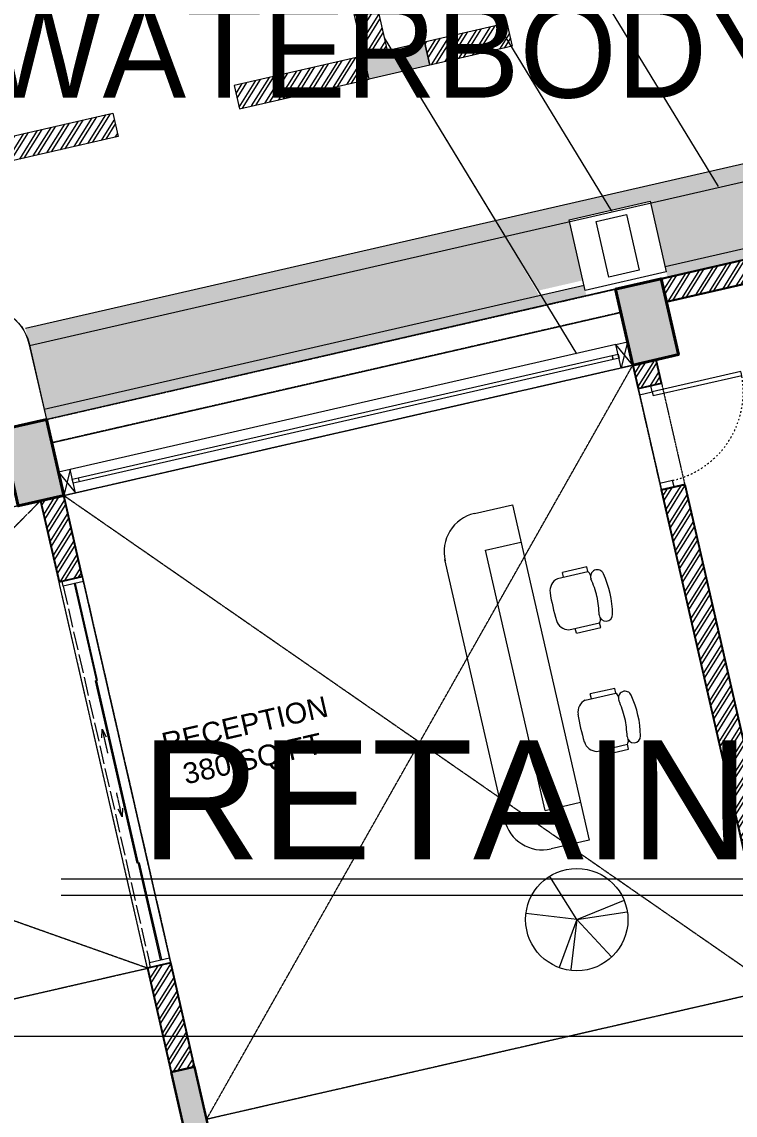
# Model space of a CAD drawing. Header units: millimetres. Extents: x 1667 to 847943, y 724 to 1832625.
# Drawn here: x 610938 to 617804, y 714568 to 725090 of the extents above; entities that cross this region are included whole.
import ezdxf
from ezdxf import colors
from ezdxf.entities.mleader import LeaderData, LeaderLine
from ezdxf.math import Vec2, Vec3

# ---------------------------------------------------------------- set-up
doc = ezdxf.new("R2010")
doc.units = ezdxf.units.MM
for name, pattern in [('2026-02-28_GF-SF BWP SET_MAIN BLOCK_SASANGIR RESORT$0$DASHED', [0.75, 0.5, -0.25]), ('ACAD_ISO02W100', [15, 12, -3]), ('ACAD_ISO03W100', [30, 12, -18]), ('CENTER', [2, 1.25, -0.25, 0.25, -0.25])]:
    doc.linetypes.add(name, pattern=pattern)
doc.layers.get('Defpoints').update_dxf_attribs({"color": 140})
for name, color, linetype, lineweight in [('.', 1, 'Continuous', 0), ('2026-02-28_GF-SF BWP SET_MAIN BLOCK_SASANGIR RESORT$0$BRICK WALL_MOFA', 20, 'Continuous', 25), ('2026-02-28_GF-SF BWP SET_MAIN BLOCK_SASANGIR RESORT$0$CONCRETE_MOFA', 230, 'Continuous', 30), ('2026-02-28_GF-SF BWP SET_MAIN BLOCK_SASANGIR RESORT$0$DOOR DIM', 243, '2026-02-28_GF-SF BWP SET_MAIN BLOCK_SASANGIR RESORT$0$DASHED', 9), ('2026-02-28_GF-SF BWP SET_MAIN BLOCK_SASANGIR RESORT$0$ELEV_15_MOFA', 31, 'Continuous', 0), ('2026-02-28_GF-SF BWP SET_MAIN BLOCK_SASANGIR RESORT$0$HATCH LIGHT_MOFA', 253, 'Continuous', 0), ('2026-02-28_GF-SF BWP SET_MAIN BLOCK_SASANGIR RESORT$0$HATCH SOLID_MOFA', 252, 'Continuous', 0), ('2026-02-28_GF-SF BWP SET_MAIN BLOCK_SASANGIR RESORT$0$HATCH_LIGHT_MOFA', 251, 'Continuous', 5), ('BRICK WALL_MOFA', 22, 'Continuous', 20), ('CONCRETE_MOFA', 230, 'Continuous', 40), ('DIMENSION_MOFA', 66, 'CENTER', 15), ('DOOR FRAME_MOFA', 42, 'Continuous', 5), ('DOOR SWING_MOFA', 49, 'ACAD_ISO03W100', 5), ('DOOR_MOFA', 7, 'Continuous', 5), ('ELEV_09_MOFA', 37, 'Continuous', 9), ('ELEV_15_MOFA', 31, 'Continuous', 13), ('ELEV_GRADE 2_MOFA', 37, 'Continuous', 9), ('FURNITURE_MOFA', 46, 'Continuous', 5), ('HATCH', 8, 'Continuous', 0), ('HATCH SOLID_MOFA', 251, 'Continuous', 5), ('OVERHEAD LINES_MOFA', 252, 'ACAD_ISO02W100', 5), ('TEXT_MOFA', 6, 'Continuous', 18), ('WINDOW FRAME_MOFA', 19, 'Continuous', 5)]:
    doc.layers.add(name, color=color, linetype=linetype, lineweight=lineweight)
for name, color, linetype, lineweight, true_color in [('2025_12_29_GF-SF BWP SET_MAIN BLOCK_SASANGIR RESORT$0$DECK_MOFA', 7, 'Continuous', 5, 0x5a5148), ('2026-02-28_GF-SF BWP SET_MAIN BLOCK_SASANGIR RESORT$0$2025_12_29_GF-SF BWP SET_MAIN BLOCK_SASANGIR RESORT$0$DECK_MOFA', 7, 'Continuous', 5, 0x5a5148), ('HATCH_LIGHT_MOFA', 7, 'Continuous', 5, 0x5b5b5b), ('TREE 2_MOFA', 7, 'Continuous', 9, 0x66cc00)]:
    doc.layers.add(name, color=color, linetype=linetype, lineweight=lineweight, true_color=true_color)
doc.layers.add('L- text', color=7, linetype='Continuous')
doc.styles.add('1-100', font='arial.ttf', dxfattribs={"height": 120})
doc.styles.add('Annotative', font='arial.ttf')
doc.styles.add('arial', font='arial.ttf')
doc.styles.get("Standard").update_dxf_attribs({"font": 'arial.ttf'})
pattern_1 = [(45, (141873.276, -3193.148), (-22.45064, 22.45064), []), (135, (141873.276, -3193.148), (-22.45064, -22.45064), [])]
pattern_2 = [(45, (141873.28, -3193.15), (-67.35192, 67.35192), []), (45, (141918.18, -3193.15), (-67.35192, 67.35192), [])]

# ---------------------------------------------------------------- blocks, each defined once
blk = doc.blocks.new('302-flat-1')
at = {"layer": 'FURNITURE_MOFA'}
for p, q in [((103, 253), (405, 253)), ((405, 300), (164, 300)), ((405, 253), (405, 300)), ((101, -252), (405, -252)), ((164, -300), (405, -300)), ((405, -300), (405, -252))]:
    blk.add_line(p, q, dxfattribs=at)
at = {"layer": 'FURNITURE_MOFA', "linetype": 'Continuous'}
for p, q in [((164, 253), (164, 300)), ((164, -300), (164, -252))]:
    blk.add_line(p, q, dxfattribs=at)
for centre, radius, start, end in [((133, 128), 128, 103.2566, 175.9234), ((482, 189), 64.1, 9.8988, 189.7522), ((1930, 0), 1930, 175.9234, 184.0766), ((-620, -21), 1057, 1.1567, 10.8714), ((-403, 0), 969, 348.0899, 11.9101), ((-620, 21), 1057, 349.1286, 358.8433), ((133, -128), 128, 184.0766, 255.8334), ((482, -189), 64.1, 170.2478, 350.1012)]:
    blk.add_arc(centre, radius, start, end, dxfattribs=at)
at = {"layer": 'FURNITURE_MOFA'}
for centre, start, end in [((358, 210), 0.7226, 42.8382), ((358, -209), 317.1618, 357.5717)]:
    blk.add_arc(centre, 63.6, start, end, dxfattribs=at)
blk = doc.blocks.new('302-flat-2')
at = {"layer": 'FURNITURE_MOFA'}
for p, q in [((103, 253), (405, 253)), ((405, 300), (164, 300)), ((405, 253), (405, 300)), ((101, -252), (405, -252)), ((164, -300), (405, -300)), ((405, -300), (405, -252))]:
    blk.add_line(p, q, dxfattribs=at)
at = {"layer": 'FURNITURE_MOFA', "linetype": 'Continuous'}
for p, q in [((164, 253), (164, 300)), ((164, -300), (164, -252))]:
    blk.add_line(p, q, dxfattribs=at)
for centre, radius, start, end in [((133, 128), 128, 103.2566, 175.9234), ((482, 189), 64.1, 9.8988, 189.7522), ((1930, 0), 1930, 175.9234, 184.0766), ((-620, -21), 1057, 1.1567, 10.8714), ((-403, 0), 969, 348.0899, 11.9101), ((-620, 21), 1057, 349.1286, 358.8433), ((133, -128), 128, 184.0766, 255.8334), ((482, -189), 64.1, 170.2478, 350.1012)]:
    blk.add_arc(centre, radius, start, end, dxfattribs=at)
at = {"layer": 'FURNITURE_MOFA'}
for centre, start, end in [((358, 210), 0.7226, 42.8382), ((358, -209), 317.1618, 357.5717)]:
    blk.add_arc(centre, 63.6, start, end, dxfattribs=at)
blk = doc.blocks.new('XZCXZ-flat-2')
at = {"layer": 'TREE 2_MOFA'}
for p, q in [((0.1, -0.2), (-125, 281.3)), ((0, -0.1), (-57.9, 306.3)), ((0.1, -0.1), (-298.5, 87.1)), ((0.1, -0.1), (286.1, 127.9)), ((0.1, -0.1), (-240.9, -198.4)), ((0.1, -0.1), (-185.2, -246.9)), ((0.1, -0.1), (276.1, -142.4))]:
    blk.add_line(p, q, dxfattribs=at)
blk.add_circle((0.1, -0.2), 312.8, dxfattribs=at)
blk = doc.blocks.new('AL FRAME 50X100_MOFA^-flat-19')
at = {"layer": 'WINDOW FRAME_MOFA'}
for p, q in [((0, 247.25), (-115, 17.25)), ((0, 17.25), (-115, 247.25))]:
    blk.add_line(p, q, dxfattribs=at)
blk.add_lwpolyline([(0, 247.25), (0, 17.25), (-115, 17.25), (-115, 247.25)], close=True, dxfattribs=at)
blk = doc.blocks.new('*U271')
at = {"layer": 'ELEV_GRADE 2_MOFA'}
blk.add_lwpolyline([(-11049, -6753), (-11107, -6753), (-11107, -6712), (-11049, -6712)], close=True, dxfattribs=at)
at = {"layer": 'WINDOW FRAME_MOFA'}
for points in [[(-11049, -6618), (-16439, -6618), (-16554, -6618), (-16554, -6848), (-16439, -6848), (-11049, -6848)], [(-16554, -6618), (-16439, -6848), (-16439, -6618), (-16554, -6848)], [(-16382, -6712), (-11107, -6712), (-11107, -6753), (-16382, -6753)]]:
    blk.add_lwpolyline(points, dxfattribs=at)
blk.add_lwpolyline([(-16382, -6753), (-16439, -6753), (-16439, -6712), (-16382, -6712)], close=True, dxfattribs=at)
at = {"layer": 'DIMENSION_MOFA'}
blk.add_blockref('AL FRAME 50X100_MOFA^-flat-19', (-10934, -6865), dxfattribs=at)
blk = doc.blocks.new('table')
at = {"layer": 'FURNITURE_MOFA'}
for p, q in [((-350, 2568), (0, 2568)), ((-350, 0), (0, 0))]:
    blk.add_line(p, q, dxfattribs=at)
for points in [[(-375, 2937), (0, 2937), (0, -375), (-375, -375)], [(-750, 0), (-750, 2568)], [(-350, 0), (-350, 2568)]]:
    blk.add_lwpolyline(points, dxfattribs=at)
for centre, start, end in [((-375, 2562), 90, 180.8483), ((-375, 0), 180.0062, 270)]:
    blk.add_arc(centre, 375, start, end, dxfattribs=at)
blk = doc.blocks.new('_Open30')
at = {"color": 0, "linetype": 'ByBlock', "lineweight": -2}
for p, q in [((-1, 0.27), (0, 0)), ((0, 0), (-1, -0.27)), ((0, 0), (-1, 0))]:
    blk.add_line(p, q, dxfattribs=at)
blk = doc.blocks.new('zw$7658')
at = {"layer": 'ELEV_09_MOFA'}
blk.add_lwpolyline([(-40876, 19110), (-40076, 19110), (-40076, 18413), (-40876, 18413)], close=True, dxfattribs=at)
blk.add_lwpolyline([(-40626, 19036), (-40326, 19036), (-40326, 18486), (-40626, 18486), (-40626, 19036)], dxfattribs=at)
blk = doc.blocks.new('*U776')
at = {"layer": 'DOOR FRAME_MOFA'}
for points in [[(0, 50), (50, 50), (50, 150), (0, 150)], [(750, 50), (800, 50), (800, 150), (750, 150)]]:
    blk.add_lwpolyline(points, close=True, dxfattribs=at)
at = {"layer": 'DOOR SWING_MOFA'}
blk.add_arc((50, 150), 700, 359.99997, 90.00003, dxfattribs=at)
at = {"layer": 'DOOR_MOFA'}
blk.add_lwpolyline([(50, 150), (80, 150), (80, 850), (50, 850)], close=True, dxfattribs=at)
blk = doc.blocks.new('2026-02-28_GF-SF BWP SET_MAIN BLOCK_SASANGIR RESORT$0$zw$2C75-flat-1')
at = {"layer": '2026-02-28_GF-SF BWP SET_MAIN BLOCK_SASANGIR RESORT$0$HATCH_LIGHT_MOFA'}
h = blk.add_hatch(color=256, dxfattribs=at)
h.dxf.hatch_style = 1
h.paths.add_polyline_path([(-143916, -8430), (-143916, -9700), (-144146, -9700), (-144146, -8200), (-142646, -8200), (-142646, -8430)])
h.paths.add_polyline_path([(-123816, -25320), (-123586, -25320), (-123586, -28545), (-123816, -28545)])
h.paths.add_polyline_path([(-132186, -25320), (-131956, -25320), (-131956, -28545), (-132186, -28545)])
h.paths.add_polyline_path([(-88256, -8200), (-88026, -8200), (-88026, -10660), (-88256, -10660)])
h.paths.add_polyline_path([(-106256, -14590), (-105806, -14590), (-105806, -15340), (-106256, -15340)])
h.paths.add_polyline_path([(-106256, -8200), (-105806, -8200), (-105806, -8950), (-106256, -8950)])
h.paths.add_polyline_path([(-119483, -8200), (-119033, -8200), (-119033, -8950), (-119483, -8950)])
h.paths.add_polyline_path([(-106256, -25810), (-106256, -26560), (-105806, -26560), (-105806, -25810)])
h.paths.add_polyline_path([(-96696, -8200), (-97146, -8200), (-97146, -8950), (-96696, -8950)])
h.paths.add_polyline_path([(-96696, -26560), (-97146, -26560), (-97146, -25810), (-96696, -25810)])
h.paths.add_polyline_path([(-129886, -8200), (-129436, -8200), (-129436, -8950), (-129886, -8950)])
h.paths.add_polyline_path([(-139106, -15020), (-138656, -15020), (-138656, -15770), (-139106, -15770)])
h.paths.add_polyline_path([(-123816, -8200), (-123366, -8200), (-123366, -8950), (-123816, -8950)])
h.paths.add_polyline_path([(-114926, -8200), (-114476, -8200), (-114476, -8950), (-114926, -8950)])
h.paths.add_polyline_path([(-138886, -8200), (-138436, -8200), (-138436, -8950), (-138886, -8950)])
h.paths.add_polyline_path([(-114476, -26560), (-114926, -26560), (-114926, -25810), (-114476, -25810)])
h.paths.add_polyline_path([(-129886, -19875), (-129436, -19875), (-129436, -20625), (-129886, -20625)])
h.paths.add_polyline_path([(-138886, -27795), (-138436, -27795), (-138436, -28545), (-138886, -28545)])
h.paths.add_polyline_path([(-123816, -19875), (-123366, -19875), (-123366, -20625), (-123816, -20625)])
h.paths.add_polyline_path([(-139106, -19575), (-138656, -19575), (-138656, -20325), (-139106, -20325)])
h.paths.add_polyline_path([(-114926, -19875), (-114476, -19875), (-114476, -20625), (-114926, -20625)])
h.paths.add_polyline_path([(-106256, -19875), (-105806, -19875), (-105806, -20625), (-106256, -20625)])
h.paths.add_polyline_path([(-97146, -14590), (-96696, -14590), (-96696, -15340), (-97146, -15340)])
h.paths.add_polyline_path([(-114926, -14590), (-114476, -14590), (-114476, -15340), (-114926, -15340)])
h.paths.add_polyline_path([(-97146, -19875), (-96696, -19875), (-96696, -20625), (-97146, -20625)])
h.paths.add_polyline_path([(-88256, -14590), (-87881, -14590), (-87881, -15340), (-88256, -15340)])
h.paths.add_polyline_path([(-88256, -25810), (-87881, -25810), (-87881, -26560), (-88256, -26560)])
h.paths.add_polyline_path([(-88256, -19875), (-87881, -19875), (-87881, -20625), (-88256, -20625)])
h.paths.add_polyline_path([(-132886, -8200), (-132586, -8200), (-132586, -8950), (-132886, -8950)])
h.paths.add_polyline_path([(-135436, -8200), (-135136, -8200), (-135136, -8950), (-135436, -8950)])
h.paths.add_polyline_path([(-139256, -13565), (-138656, -13565), (-138656, -13865), (-139256, -13865)])
h.paths.add_polyline_path([(-85856, -9910), (-85626, -9910), (-85626, -10660), (-85856, -10660)])
h.paths.add_polyline_path([(-85856, -8200), (-85626, -8200), (-85626, -8950), (-85856, -8950)])
h.paths.add_polyline_path([(-83456, -23102), (-83226, -23102), (-83226, -23702), (-83456, -23702)])
h.paths.add_polyline_path([(-83456, -8200), (-83226, -8200), (-83226, -8800), (-83456, -8800)])
h.paths.add_polyline_path([(-83456, -25960), (-83226, -25960), (-83226, -26560), (-83456, -26560)])
h.paths.add_polyline_path([(-83456, -19875), (-83226, -19875), (-83226, -20475), (-83456, -20475)])
h.paths.add_polyline_path([(-130036, -30530), (-129436, -30530), (-129436, -30760), (-130036, -30760)])
h.paths.add_polyline_path([(-124186, -30530), (-123586, -30530), (-123586, -30760), (-124186, -30760)])
h.paths.add_polyline_path([(-132186, -30530), (-131586, -30530), (-131586, -30760), (-132186, -30760)])
h.paths.add_polyline_path([(-138886, -23690), (-138656, -23690), (-138656, -24290), (-138886, -24290)])
h.paths.add_polyline_path([(-83456, -10060), (-83226, -10060), (-83226, -10660), (-83456, -10660)])
h.paths.add_polyline_path([(-129666, -27945), (-129436, -27945), (-129436, -28545), (-129666, -28545)])
h.paths.add_polyline_path([(-126336, -30530), (-125736, -30530), (-125736, -30760), (-126336, -30760)])
h.paths.add_polyline_path([(-83456, -14740), (-83226, -14740), (-83226, -15340), (-83456, -15340)])
h.paths.add_polyline_path([(-88256, -23102), (-88026, -23102), (-88026, -23702), (-88256, -23702)])
h.paths.add_polyline_path([(-142416, -13565), (-142186, -13565), (-142186, -14165), (-142416, -14165)])
h.paths.add_polyline_path([(-142416, -15170), (-142186, -15170), (-142186, -15770), (-142416, -15770)])
h.paths.add_polyline_path([(-126336, -27945), (-125736, -27945), (-125736, -28175), (-126336, -28175)])
h.paths.add_polyline_path([(-144147, -13565), (-143916, -13565), (-143916, -14015), (-144147, -14015)])
h.paths.add_polyline_path([(-144146, -15320), (-143916, -15320), (-143916, -15770), (-144146, -15770)])
h.paths.add_polyline_path([(-135136, -14740), (-135436, -14740), (-135436, -15340), (-135136, -15340)])
h.paths.add_polyline_path([(-132886, -14740), (-132586, -14740), (-132586, -15340), (-132886, -15340)])
h.paths.add_polyline_path([(-123816, -15340), (-123586, -15340), (-123586, -14590), (-123816, -14590)])
h.paths.add_polyline_path([(-129667, -14590), (-129436, -14590), (-129436, -15340), (-129667, -15340)])
at = {"layer": '2026-02-28_GF-SF BWP SET_MAIN BLOCK_SASANGIR RESORT$0$CONCRETE_MOFA'}
for points in [[(-129886, -8200), (-129436, -8200), (-129436, -8950), (-129886, -8950)], [(-123816, -8200), (-123366, -8200), (-123366, -8950), (-123816, -8950)], [(-129667, -14590), (-129436, -14590), (-129436, -15340), (-129667, -15340)]]:
    blk.add_lwpolyline(points, close=True, dxfattribs=at)
blk = doc.blocks.new('A$C9d30eac5-flat-1')
at = {"layer": 'BRICK WALL_MOFA'}
for points in [[(29289, -10564), (30537, -10278), (30485, -10054), (29238, -10340)], [(21098, -12203), (28068, -10608), (28119, -10832), (21149, -12428)]]:
    blk.add_lwpolyline(points, close=True, dxfattribs=at)
blk = doc.blocks.new('zw$DA95')
at = {"layer": 'HATCH', "lineweight": 0}
h = blk.add_hatch(dxfattribs=at)
h.set_pattern_fill('HONEY', color=256, scale=50)
h.set_pattern_definition([(0, (578863.07, 599741.72), (238.125, 137.481532), [158.75, -317.5]), (120, (578863.07, 599741.72), (-238.125, 137.481533), [158.75, -317.5]), (60, (578863.07, 599741.72), (5e-07, 274.963065), [-317.5, 158.75])])
h.paths.add_polyline_path([(-36963.99, -8326.66, -0.77507504), (-38247.29, 7261.16), (-26079.48, 10047.14, -0.27734801), (-19181.71, 7781.05, 0.10187774), (-17129.81, 6203.44), (-16999.4, 5633.89, -0.11534518), (-19533.66, 7477.14, 0.27733501), (-25976.02, 9593.79), (-38118.38, 6813.64, 0.76123558), (-37121.15, -7824.06), (-37028.73, -8043.89)])
at = {"layer": 'HATCH SOLID_MOFA'}
h = blk.add_hatch(dxfattribs=at)
h.set_pattern_fill('ANSI32', color=256, scale=10, angle=12.896282)
h.set_pattern_definition([(57.89628, (-424.04, -2603.46), (-80.68508, 50.62095), []), (57.89628, (-380.27, -2593.44), (-80.68508, 50.62095), [])])
h.paths.add_polyline_path([(-19482.64, -890.74), (-19706.96, -942.1), (-20793.88, 3805.06), (-20569.56, 3856.42)])
h.paths.add_polyline_path([(-33920.52, 4636.34), (-30040.91, 5524.62), (-29989.58, 5300.42), (-33869.18, 4412.14)])
h.paths.add_polyline_path([(-29456.04, 5658.53), (-25878.62, 6477.63), (-25827.28, 6253.43), (-29404.71, 5434.34)])
h.paths.add_polyline_path([(-37809.87, 3745.82), (-34505.38, 4502.43), (-34454.05, 4278.23), (-37758.54, 3521.62)])
h.paths.add_polyline_path([(-25293.75, 6611.54), (-21989.26, 7368.15), (-21937.93, 7143.95), (-25242.42, 6387.34)])
h.paths.add_polyline_path([(-21577.26, 7226.53), (-21353.06, 7277.86), (-20703.59, 4441.26), (-20927.79, 4389.93)])
h.paths.add_polyline_path([(-29094.05, -3091.39), (-22124.4, -1495.6), (-22073.07, -1719.8), (-29042.71, -3315.59)])
h.paths.add_polyline_path([(-32748.98, -3168.7), (-32532.41, -4114.59), (-32308.21, -4063.26), (-32524.79, -3117.36)])
h.paths.add_polyline_path([(-20954.67, -1227.78), (-20903.34, -1451.98), (-19655.62, -1166.3), (-19706.96, -942.1)])
h = blk.add_hatch(dxfattribs=at)
h.set_pattern_fill('ANSI32', color=256, scale=10, angle=12.896282)
h.set_pattern_definition([(57.89628, (105341.24, 3024.48), (-80.68508, 50.62095), []), (57.89628, (105385.01, 3034.5), (-80.68508, 50.62095), [])])
h.paths.add_polyline_path([(-18277.84, -850.71), (-19070.78, -1032.27), (-19122.09, -808.19), (-18329.14, -626.63)])
at = {"layer": 'HATCH_LIGHT_MOFA', "lineweight": 0}
h = blk.add_hatch(color=256, dxfattribs=at)
h.dxf.hatch_style = 1
h.paths.add_polyline_path([(-19441.83, -881.39), (-19315.74, -1088.48), (-19070.64, -1032.36), (-19070.66, -1032.24), (-19070.78, -1032.27), (-19122.09, -808.19)])
h.paths.add_polyline_path([(-19655.53, -1166.15), (-19655.5, -1166.27), (-19431.3, -1114.94), (-19482.64, -890.74), (-19706.83, -942.07)])
h = blk.add_hatch(color=256, dxfattribs=at)
h.dxf.hatch_style = 1
h.paths.add_polyline_path([(-19482.64, -890.74), (-19431.3, -1114.94), (-19315.74, -1088.48), (-19441.83, -881.39), (-19482.64, -890.74)], is_closed=False)
at = {"lineweight": 0}
for p, q in [((-22619.62, -8862.34), (7941.63, -8862.34)), ((-22619.62, -9021.97), (7941.63, -9021.97))]:
    blk.add_line(p, q, dxfattribs=at)
blk.add_lwpolyline([(-45646.03, 16966.82), (40839.29, 16966.82), (40839.29, -10381.13), (-45646.03, -10381.13)], close=True, dxfattribs=at)
at = {"layer": 'BRICK WALL_MOFA'}
for points in [[(-19482.64, -890.74), (-19706.96, -942.1), (-20793.88, 3805.06), (-20569.56, 3856.42)], [(-18277.84, -850.71), (-19070.78, -1032.27), (-19122.09, -808.19), (-18329.14, -626.63)], [(-13060.03, -2220.85), (-16845.92, -3087.67), (-16794.59, -3311.87), (-13008.7, -2445.05)], [(-17284.57, -3188.11), (-22762.81, -4442.42), (-22711.48, -4666.62), (-17233.24, -3412.31)]]:
    blk.add_lwpolyline(points, close=True, dxfattribs=at)
at = {"layer": 'CONCRETE_MOFA'}
for points in [[(-17284.45, -3188.08), (-16845.8, -3087.65), (-16678.41, -3818.73), (-17117.06, -3919.16)], [(-23201.34, -4542.82), (-22762.69, -4442.39), (-22595.3, -5173.47), (-23033.95, -5273.91)]]:
    blk.add_lwpolyline(points, close=True, dxfattribs=at)
at = {"layer": 'HATCH_LIGHT_MOFA', "transparency": 33554508}
for points in [[(-18294.69, 6231.36), (-18885.87, 128.35), (-17323.87, -2436.94)], [(-17343.5, 5679.2), (-17858.39, 363.71), (-16296.41, -2201.53)], [(-19510.66, -768.36), (-18351.32, -2672.35)]]:
    blk.add_lwpolyline(points, dxfattribs=at)
at = {"layer": 'HATCH_LIGHT_MOFA'}
blk.add_lwpolyline([(-19706.83, -942.07), (-19121.97, -808.16), (-19070.64, -1032.36), (-19655.5, -1166.27)], close=True, dxfattribs=at)
at = {"layer": '.'}
blk.add_blockref('A$C9d30eac5-flat-1', (-50192.18, 9111.95), dxfattribs=at)
at = {"layer": 'Defpoints', "style": 'arial'}
blk.add_text('RETAINING WALL FOUNDATION PLAN', height=1145.0409, dxfattribs=at).set_placement((-21854.55, -8676.17))
blk = doc.blocks.new('ff')
at = {"layer": '2026-02-28_GF-SF BWP SET_MAIN BLOCK_SASANGIR RESORT$0$HATCH LIGHT_MOFA'}
h = blk.add_hatch(dxfattribs=at)
h.set_pattern_fill('ANSI32', color=256, scale=10, angle=360)
h.set_pattern_definition([(45, (141873.28, -3193.15), (-67.35192, 67.35192), []), (45, (141918.18, -3193.15), (-67.35192, 67.35192), [])])
h.paths.add_polyline_path([(23209.706, -230), (24663.858, -230), (24663.858, 0), (20780, 0), (20780, -230), (22979.706, -230), (22979.706, -5110), (23209.706, -5110), (23209.706, -3012.481), (23209.706, -2912.452)])
h = blk.add_hatch(dxfattribs=at)
h.set_pattern_fill('ANSI32', color=256, scale=10, angle=360)
h.set_pattern_definition(pattern_2)
h.paths.add_polyline_path([(14710, -750), (14480, -750), (14480, -1550), (14710, -1550)])
h = blk.add_hatch(dxfattribs=at)
h.set_pattern_fill('ANSI32', color=256, scale=10, angle=360)
h.set_pattern_definition(pattern_2)
h.paths.add_polyline_path([(20330, -750), (20330, -980), (20560, -980), (20560, -750)])
h = blk.add_hatch(dxfattribs=at)
h.set_pattern_fill('ANSI32', color=256, scale=10, angle=360)
h.set_pattern_definition(pattern_2)
h.paths.add_polyline_path([(20560, -6390), (20330, -6390), (20330, -1980), (20560, -1980)])
h = blk.add_hatch(dxfattribs=at)
h.set_pattern_fill('ANSI32', color=256, scale=10, angle=360)
h.set_pattern_definition(pattern_2)
h.paths.add_polyline_path([(14710, -5365), (14480, -5365), (14480, -6390), (14710, -6390)])
at = {"layer": '2026-02-28_GF-SF BWP SET_MAIN BLOCK_SASANGIR RESORT$0$HATCH SOLID_MOFA'}
h = blk.add_hatch(dxfattribs=at)
h.set_pattern_fill('ANSI37', color=256, scale=10, angle=360)
h.set_pattern_definition(pattern_1)
h.paths.add_polyline_path([(29440, -5110), (29335.003, -5110), (29335.003, -5210), (29440, -5210)])
h.paths.add_polyline_path([(29335.003, -5110), (29240.701, -5110), (29240.701, -5210), (29335.003, -5210)])
h.paths.add_polyline_path([(25770.472, -12614.209), (25137.593, -12614.209), (25137.593, -12307.115), (25770.472, -12307.115)], flags=9)
h.paths.add_polyline_path([(29156.768, -9880.378), (28369.183, -9880.378), (28369.183, -9573.42), (29156.768, -9573.42)], flags=9)
h.paths.add_polyline_path([(6166.568, -16827.835), (5533.69, -16827.835), (5533.69, -16520.877), (6166.568, -16520.877)], flags=9)
h.paths.add_polyline_path([(26655.851, -6492.002), (25866.083, -6492.002), (25866.083, -6185.044), (26655.851, -6185.044)], flags=9)
h.paths.add_polyline_path([(28881.128, -6492.002), (28091.36, -6492.002), (28091.36, -6185.044), (28881.128, -6185.044)], flags=9)
h.paths.add_polyline_path([(6570.662, -13622.103), (5937.784, -13622.103), (5937.784, -13315.145), (6570.662, -13315.145)], flags=9)
h.paths.add_polyline_path([(26395.684, -5076.223), (25605.916, -5076.223), (25605.916, -4769.265), (26395.684, -4769.265)], flags=9)
h.paths.add_polyline_path([(29053.481, -5076.223), (28263.713, -5076.223), (28263.713, -4769.265), (29053.481, -4769.265)], flags=9)
h.paths.add_polyline_path([(29094.01, -1945.47), (28305.333, -1945.47), (28305.333, -1638.512), (29094.01, -1638.512)], flags=9)
h.paths.add_polyline_path([(25960.007, -1238.842), (25171.33, -1238.842), (25171.33, -931.884), (25960.007, -931.884)], flags=9)
h.paths.add_polyline_path([(21410.162, -1500.222), (20622.031, -1500.222), (20622.031, -1193.265), (21410.162, -1193.265)], flags=9)
h.paths.add_polyline_path([(25960.007, -2528.66), (25171.33, -2528.66), (25171.33, -2221.703), (25960.007, -2221.703)], flags=9)
h.paths.add_polyline_path([(23729.269, -5741.302), (22979.61, -5741.302), (22979.61, -5434.344), (23729.269, -5434.344)], flags=9)
h.paths.add_polyline_path([(61771.24, -9370.19), (61021.581, -9370.19), (61021.581, -9063.232), (61771.24, -9063.232)], flags=9)
h.paths.add_polyline_path([(46973.311, -17019.585), (46185.044, -17019.585), (46185.044, -16712.491), (46973.311, -16712.491)], flags=9)
h.paths.add_polyline_path([(55966.842, -9272.038), (55180.621, -9272.038), (55180.621, -8965.08), (55966.842, -8965.08)], flags=9)
h.paths.add_polyline_path([(50411.785, -14335.396), (49624.337, -14335.396), (49624.337, -14028.438), (50411.785, -14028.438)], flags=9)
h.paths.add_polyline_path([(55221.076, -10229.616), (54432.809, -10229.616), (54432.809, -9922.659), (55221.076, -9922.659)], flags=9)
h.paths.add_polyline_path([(28085.33, -1945.47), (27296.653, -1945.47), (27296.653, -1638.512), (28085.33, -1638.512)], flags=9)
h.paths.add_polyline_path([(48539.802, -15200.94), (47595.327, -15200.94), (47595.327, -14893.845), (48539.802, -14893.845)], flags=9)
h.paths.add_polyline_path([(57371.194, -11449.551), (56426.72, -11449.551), (56426.72, -11142.457), (57371.194, -11142.457)], flags=9)
h.paths.add_polyline_path([(47506.102, -8786.42), (46561.627, -8786.42), (46561.627, -8479.463), (47506.102, -8479.463)], flags=9)
h.paths.add_polyline_path([(19678.853, -18667.39), (18890.585, -18667.39), (18890.585, -18360.296), (19678.853, -18360.296)], flags=9)
h.paths.add_polyline_path([(31425.826, -6749.269), (30638.24, -6749.269), (30638.24, -6442.311), (31425.826, -6442.311)], flags=9)
h.paths.add_polyline_path([(56015.969, -8620.918), (55071.494, -8620.918), (55071.494, -8313.96), (56015.969, -8313.96)], flags=9)
h.paths.add_polyline_path([(54947.397, -4563.972), (54002.923, -4563.972), (54002.923, -4257.015), (54947.397, -4257.015)], flags=9)
h.paths.add_polyline_path([(54152.375, -1976.211), (53364.926, -1976.211), (53364.926, -1669.253), (54152.375, -1669.253)], flags=9)
h.paths.add_polyline_path([(54727.071, -14492.389), (53939.622, -14492.389), (53939.622, -14185.431), (54727.071, -14185.431)], flags=9)
h.paths.add_polyline_path([(59025.241, -6528.144), (58236.973, -6528.144), (58236.973, -6221.186), (59025.241, -6221.186)], flags=9)
h.paths.add_polyline_path([(60076.109, -8365.194), (59131.634, -8365.194), (59131.634, -8058.237), (60076.109, -8058.237)], flags=9)
h.paths.add_polyline_path([(54125.432, -7733.709), (53337.165, -7733.709), (53337.165, -7426.751), (54125.432, -7426.751)], flags=9)
h.paths.add_polyline_path([(14424.434, -17577.701), (13635.758, -17577.701), (13635.758, -17270.744), (14424.434, -17270.744)], flags=9)
h.paths.add_polyline_path([(11151.457, -17373.256), (10363.872, -17373.256), (10363.872, -17066.298), (11151.457, -17066.298)], flags=9)
h.paths.add_polyline_path([(21639.159, -6792.355), (20850.483, -6792.355), (20850.483, -6485.397), (21639.159, -6485.397)], flags=9)
h.paths.add_polyline_path([(31425.826, -7702.786), (30638.24, -7702.786), (30638.24, -7395.829), (31425.826, -7395.829)], flags=9)
h.paths.add_polyline_path([(61984.903, -3752.576), (61040.429, -3752.576), (61040.429, -3445.482), (61984.903, -3445.482)], flags=9)
h.paths.add_polyline_path([(40613.324, -18031.072), (39980.036, -18031.072), (39980.036, -17724.115), (40613.324, -17724.115)], flags=9)
h.paths.add_polyline_path([(45344.736, -18031.072), (44555.65, -18031.072), (44555.65, -17724.115), (45344.736, -17724.115)], flags=9)
h.paths.add_polyline_path([(31893.442, -18031.072), (31260.155, -18031.072), (31260.155, -17724.115), (31893.442, -17724.115)], flags=9)
h.paths.add_polyline_path([(36254.075, -18031.072), (35620.787, -18031.072), (35620.787, -17724.115), (36254.075, -17724.115)], flags=9)
h.paths.add_polyline_path([(8803.956, -17976.518), (8209.686, -17976.518), (8209.686, -17669.56), (8803.956, -17669.56)], flags=9)
h.paths.add_polyline_path([(45188.937, -994.382), (44555.65, -994.382), (44555.65, -687.424), (45188.937, -687.424)], flags=9)
h.paths.add_polyline_path([(31893.442, -994.382), (31260.155, -994.382), (31260.155, -687.424), (31893.442, -687.424)], flags=9)
h.paths.add_polyline_path([(36254.075, -994.382), (35620.787, -994.382), (35620.787, -687.424), (36254.075, -687.424)], flags=9)
h.paths.add_polyline_path([(40613.324, -994.382), (39980.036, -994.382), (39980.036, -687.424), (40613.324, -687.424)], flags=9)
h.paths.add_polyline_path([(16623.809, -22261.919), (15991.067, -22261.919), (15991.067, -21954.961), (16623.809, -21954.961)], flags=9)
h.paths.add_polyline_path([(17724.367, -718.266), (17093.535, -718.266), (17093.535, -411.308), (17724.367, -411.308)], flags=9)
h.paths.add_polyline_path([(14410.682, -3503.189), (13776.303, -3503.189), (13776.303, -3196.231), (14410.682, -3196.231)], flags=9)
h.paths.add_polyline_path([(62810.236, -15614.49), (62021.969, -15614.49), (62021.969, -15307.532), (62810.236, -15307.532)], flags=9)
h.paths.add_polyline_path([(67041.71, -15614.49), (66253.443, -15614.49), (66253.443, -15307.532), (67041.71, -15307.532)], flags=9)
h.paths.add_polyline_path([(66669.991, -3984.356), (65881.723, -3984.356), (65881.723, -3677.398), (66669.991, -3677.398)], flags=9)
h.paths.add_polyline_path([(68167.403, -2637.977), (67379.136, -2637.977), (67379.136, -2331.02), (68167.403, -2331.02)], flags=9)
h.paths.add_polyline_path([(64852.457, -10731.242), (63907.982, -10731.242), (63907.982, -10424.284), (64852.457, -10424.284)], flags=9)
h.paths.add_polyline_path([(66342.206, -10731.242), (65397.732, -10731.242), (65397.732, -10424.284), (66342.206, -10424.284)], flags=9)
h.paths.add_polyline_path([(64130.296, -3923.868), (63342.847, -3923.868), (63342.847, -3616.91), (64130.296, -3616.91)], flags=9)
h.paths.add_polyline_path([(64902.547, -7991.932), (64115.098, -7991.932), (64115.098, -7684.974), (64902.547, -7684.974)], flags=9)
h.paths.add_polyline_path([(67817.509, -8879.291), (66873.035, -8879.291), (66873.035, -8572.333), (67817.509, -8572.333)], flags=9)
h.paths.add_polyline_path([(60076.109, -9896.007), (59131.634, -9896.007), (59131.634, -9589.049), (60076.109, -9589.049)], flags=9)
h.paths.add_polyline_path([(30595.823, -16000.65), (29962.536, -16000.65), (29962.536, -15693.693), (30595.823, -15693.693)], flags=9)
h = blk.add_hatch(dxfattribs=at)
h.set_pattern_fill('ANSI37', color=256, scale=10, angle=360)
h.set_pattern_definition(pattern_1)
h.paths.add_polyline_path([(55452.949, -9880), (55452.949, -9780), (55890, -9780), (55890, -9880)])
h.paths.add_polyline_path([(36254.075, -18031.072), (35620.787, -18031.072), (35620.787, -17724.115), (36254.075, -17724.115)], flags=9)
h.paths.add_polyline_path([(31893.442, -18031.072), (31260.155, -18031.072), (31260.155, -17724.115), (31893.442, -17724.115)], flags=9)
h.paths.add_polyline_path([(40613.324, -18031.072), (39980.036, -18031.072), (39980.036, -17724.115), (40613.324, -17724.115)], flags=9)
h.paths.add_polyline_path([(40613.324, -994.382), (39980.036, -994.382), (39980.036, -687.424), (40613.324, -687.424)], flags=9)
h.paths.add_polyline_path([(45344.736, -18031.072), (44555.65, -18031.072), (44555.65, -17724.115), (45344.736, -17724.115)], flags=9)
h.paths.add_polyline_path([(31893.442, -994.382), (31260.155, -994.382), (31260.155, -687.424), (31893.442, -687.424)], flags=9)
h.paths.add_polyline_path([(45188.937, -994.382), (44555.65, -994.382), (44555.65, -687.424), (45188.937, -687.424)], flags=9)
h.paths.add_polyline_path([(8803.956, -17976.518), (8209.686, -17976.518), (8209.686, -17669.56), (8803.956, -17669.56)], flags=9)
h.paths.add_polyline_path([(36254.075, -994.382), (35620.787, -994.382), (35620.787, -687.424), (36254.075, -687.424)], flags=9)
h.paths.add_polyline_path([(17724.367, -718.266), (17093.535, -718.266), (17093.535, -411.308), (17724.367, -411.308)], flags=9)
h.paths.add_polyline_path([(16623.809, -22261.919), (15991.067, -22261.919), (15991.067, -21954.961), (16623.809, -21954.961)], flags=9)
h.paths.add_polyline_path([(6166.568, -16827.835), (5533.69, -16827.835), (5533.69, -16520.877), (6166.568, -16520.877)], flags=9)
h.paths.add_polyline_path([(25770.472, -12614.209), (25137.593, -12614.209), (25137.593, -12307.115), (25770.472, -12307.115)], flags=9)
h.paths.add_polyline_path([(6570.662, -13622.103), (5937.784, -13622.103), (5937.784, -13315.145), (6570.662, -13315.145)], flags=9)
h.paths.add_polyline_path([(29156.768, -9880.378), (28369.183, -9880.378), (28369.183, -9573.42), (29156.768, -9573.42)], flags=9)
h.paths.add_polyline_path([(26655.851, -6492.002), (25866.083, -6492.002), (25866.083, -6185.044), (26655.851, -6185.044)], flags=9)
h.paths.add_polyline_path([(29053.481, -5076.223), (28263.713, -5076.223), (28263.713, -4769.265), (29053.481, -4769.265)], flags=9)
h.paths.add_polyline_path([(14410.682, -3503.189), (13776.303, -3503.189), (13776.303, -3196.231), (14410.682, -3196.231)], flags=9)
h.paths.add_polyline_path([(26395.684, -5076.223), (25605.916, -5076.223), (25605.916, -4769.265), (26395.684, -4769.265)], flags=9)
h.paths.add_polyline_path([(28881.128, -6492.002), (28091.36, -6492.002), (28091.36, -6185.044), (28881.128, -6185.044)], flags=9)
h.paths.add_polyline_path([(25960.007, -1238.842), (25171.33, -1238.842), (25171.33, -931.884), (25960.007, -931.884)], flags=9)
h.paths.add_polyline_path([(21410.162, -1500.222), (20622.031, -1500.222), (20622.031, -1193.265), (21410.162, -1193.265)], flags=9)
h.paths.add_polyline_path([(25960.007, -2528.66), (25171.33, -2528.66), (25171.33, -2221.703), (25960.007, -2221.703)], flags=9)
h.paths.add_polyline_path([(23729.269, -5741.302), (22979.61, -5741.302), (22979.61, -5434.344), (23729.269, -5434.344)], flags=9)
h.paths.add_polyline_path([(28085.33, -1945.47), (27296.653, -1945.47), (27296.653, -1638.512), (28085.33, -1638.512)], flags=9)
h.paths.add_polyline_path([(29094.01, -1945.47), (28305.333, -1945.47), (28305.333, -1638.512), (29094.01, -1638.512)], flags=9)
h.paths.add_polyline_path([(61771.24, -9370.19), (61021.581, -9370.19), (61021.581, -9063.232), (61771.24, -9063.232)], flags=9)
h.paths.add_polyline_path([(55966.842, -9272.038), (55180.621, -9272.038), (55180.621, -8965.08), (55966.842, -8965.08)], flags=9)
h.paths.add_polyline_path([(19678.853, -18667.39), (18890.585, -18667.39), (18890.585, -18360.296), (19678.853, -18360.296)], flags=9)
h.paths.add_polyline_path([(46973.311, -17019.585), (46185.044, -17019.585), (46185.044, -16712.491), (46973.311, -16712.491)], flags=9)
h.paths.add_polyline_path([(48539.802, -15200.94), (47595.327, -15200.94), (47595.327, -14893.845), (48539.802, -14893.845)], flags=9)
h.paths.add_polyline_path([(57371.194, -11449.551), (56426.72, -11449.551), (56426.72, -11142.457), (57371.194, -11142.457)], flags=9)
h.paths.add_polyline_path([(55221.076, -10229.616), (54432.809, -10229.616), (54432.809, -9922.659), (55221.076, -9922.659)], flags=9)
h.paths.add_polyline_path([(31425.826, -6749.269), (30638.24, -6749.269), (30638.24, -6442.311), (31425.826, -6442.311)], flags=9)
h.paths.add_polyline_path([(50411.785, -14335.396), (49624.337, -14335.396), (49624.337, -14028.438), (50411.785, -14028.438)], flags=9)
h.paths.add_polyline_path([(54947.397, -4563.972), (54002.923, -4563.972), (54002.923, -4257.015), (54947.397, -4257.015)], flags=9)
h.paths.add_polyline_path([(47506.102, -8786.42), (46561.627, -8786.42), (46561.627, -8479.463), (47506.102, -8479.463)], flags=9)
h.paths.add_polyline_path([(56015.969, -8620.918), (55071.494, -8620.918), (55071.494, -8313.96), (56015.969, -8313.96)], flags=9)
h.paths.add_polyline_path([(54727.071, -14492.389), (53939.622, -14492.389), (53939.622, -14185.431), (54727.071, -14185.431)], flags=9)
h.paths.add_polyline_path([(54152.375, -1976.211), (53364.926, -1976.211), (53364.926, -1669.253), (54152.375, -1669.253)], flags=9)
h.paths.add_polyline_path([(59025.241, -6528.144), (58236.973, -6528.144), (58236.973, -6221.186), (59025.241, -6221.186)], flags=9)
h.paths.add_polyline_path([(60076.109, -8365.194), (59131.634, -8365.194), (59131.634, -8058.237), (60076.109, -8058.237)], flags=9)
h.paths.add_polyline_path([(14424.434, -17577.701), (13635.758, -17577.701), (13635.758, -17270.744), (14424.434, -17270.744)], flags=9)
h.paths.add_polyline_path([(54125.432, -7733.709), (53337.165, -7733.709), (53337.165, -7426.751), (54125.432, -7426.751)], flags=9)
h.paths.add_polyline_path([(21639.159, -6792.355), (20850.483, -6792.355), (20850.483, -6485.397), (21639.159, -6485.397)], flags=9)
h.paths.add_polyline_path([(11151.457, -17373.256), (10363.872, -17373.256), (10363.872, -17066.298), (11151.457, -17066.298)], flags=9)
h.paths.add_polyline_path([(31425.826, -7702.786), (30638.24, -7702.786), (30638.24, -7395.829), (31425.826, -7395.829)], flags=9)
h.paths.add_polyline_path([(62810.236, -15614.49), (62021.969, -15614.49), (62021.969, -15307.532), (62810.236, -15307.532)], flags=9)
h.paths.add_polyline_path([(61984.903, -3752.576), (61040.429, -3752.576), (61040.429, -3445.482), (61984.903, -3445.482)], flags=9)
h.paths.add_polyline_path([(67041.71, -15614.49), (66253.443, -15614.49), (66253.443, -15307.532), (67041.71, -15307.532)], flags=9)
h.paths.add_polyline_path([(66669.991, -3984.356), (65881.723, -3984.356), (65881.723, -3677.398), (66669.991, -3677.398)], flags=9)
h.paths.add_polyline_path([(68167.403, -2637.977), (67379.136, -2637.977), (67379.136, -2331.02), (68167.403, -2331.02)], flags=9)
h.paths.add_polyline_path([(64130.296, -3923.868), (63342.847, -3923.868), (63342.847, -3616.91), (64130.296, -3616.91)], flags=9)
h.paths.add_polyline_path([(64902.547, -7991.932), (64115.098, -7991.932), (64115.098, -7684.974), (64902.547, -7684.974)], flags=9)
h.paths.add_polyline_path([(64852.457, -10731.242), (63907.982, -10731.242), (63907.982, -10424.284), (64852.457, -10424.284)], flags=9)
h.paths.add_polyline_path([(67817.509, -8879.291), (66873.035, -8879.291), (66873.035, -8572.333), (67817.509, -8572.333)], flags=9)
h.paths.add_polyline_path([(66342.206, -10731.242), (65397.732, -10731.242), (65397.732, -10424.284), (66342.206, -10424.284)], flags=9)
h.paths.add_polyline_path([(60076.109, -9896.007), (59131.634, -9896.007), (59131.634, -9589.049), (60076.109, -9589.049)], flags=9)
h.paths.add_polyline_path([(30595.823, -16000.65), (29962.536, -16000.65), (29962.536, -15693.693), (30595.823, -15693.693)], flags=9)
at = {"layer": 'HATCH_LIGHT_MOFA'}
h = blk.add_hatch(color=256, dxfattribs=at)
h.dxf.hatch_style = 1
h.paths.add_polyline_path([(14709.614, 898.09), (69700.064, 922.042), (69700.035, 751.77), (32642.657, 735.63), (29735.002, 734.364), (29735.002, 750.006), (28935.002, 750.006), (28935.002, 734.015), (25290.002, 732.427), (25290.002, 750.006), (24490.002, 750.006), (24490.002, 732.079), (20843.585, 730.491), (20843.585, 750.006), (20043.585, 750.006), (20043.585, 730.142), (14710.114, 729.866)])
h = blk.add_hatch(dxfattribs=at)
h.set_pattern_fill('GRASS', color=256, scale=5, angle=360)
h.set_pattern_definition([(450, (-727250.71, -565477.07), (-89.802561, 89.802561), [23.8125, -155.792622]), (405, (-727250.71, -565477.07), (-89.802561, 89.802561), [23.8125, -103.1875]), (495, (-727250.71, -565477.07), (-89.802561, -89.802561), [23.8125, -103.1875])])
h.paths.add_polyline_path([(14710.136, 99.835), (14710.114, 727.819), (19407.963, 729.866), (19600.591, 101.965)])
h.paths.add_polyline_path([(20843.585, 730.491), (24490.002, 732.079), (24490.005, 104.095), (20843.587, 102.506)])
h.paths.add_polyline_path([(25290.002, 732.427), (28935.002, 734.015), (28935.027, 106.031), (25290.027, 104.443)])
h.paths.add_polyline_path([(29735.002, 734.364), (33378.597, 735.951), (33378.621, 107.966), (29735.027, 106.379)])
h.paths.add_polyline_path([(19407.963, 729.866), (20043.585, 730.142), (20043.587, 152.158), (19600.57, 151.965)])
h = blk.add_hatch(color=256, dxfattribs=at)
h.dxf.hatch_style = 1
h.paths.add_polyline_path([(14710.114, -0.165), (14710.114, 99.835), (19600.57, 101.965), (19633.893, 1.98)])
h.paths.add_polyline_path([(34178.6, 108.315), (37825.017, 109.903), (37825.018, 9.903), (34178.6, 8.315)])
h.paths.add_polyline_path([(20843.587, 102.506), (24490.005, 104.095), (24490.005, 4.095), (20843.588, 2.506)])
h.paths.add_polyline_path([(47515.017, 114.123), (51160.017, 115.711), (51160.018, 15.711), (47515.018, 14.123)])
h.paths.add_polyline_path([(38625.017, 110.251), (42270.017, 111.839), (42270.018, 11.839), (38625.018, 10.251)])
h.paths.add_polyline_path([(25290.005, 104.443), (28935.005, 106.031), (28935.005, 6.031), (25290.005, 4.443)])
h.paths.add_polyline_path([(43070.017, 112.187), (46715.017, 113.775), (46715.018, 13.775), (43070.018, 12.187)])
h.paths.add_polyline_path([(29735.005, 106.379), (33378.6, 107.966), (33378.6, 7.966), (29735.005, 6.379)])
h.paths.add_polyline_path([(19600.57, 101.965), (20043.587, 102.158), (20043.588, 2.506), (20843.588, 2.506), (19633.893, 1.98)])
at = {"layer": '2025_12_29_GF-SF BWP SET_MAIN BLOCK_SASANGIR RESORT$0$DECK_MOFA'}
blk.add_lwpolyline([(1500.002, -7.67), (1499.566, 742.336, -0.414213562), (1949.298, 1192.591), (14259.423, 1199.739, -0.414213562), (14709.678, 750.006), (14710.114, 0), (1500.002, -7.67)], format="xyb", dxfattribs=at)
at = {"layer": '2026-02-28_GF-SF BWP SET_MAIN BLOCK_SASANGIR RESORT$0$2025_12_29_GF-SF BWP SET_MAIN BLOCK_SASANGIR RESORT$0$DECK_MOFA'}
blk.add_lwpolyline([(1500, 0), (1500, 750.006, -0.414213562), (1949.994, 1200), (14260.121, 1199.999, -0.414213562), (14710.114, 750.006), (14710.114, -0.001), (1500, 0)], format="xyb", dxfattribs=at)
at = {"layer": '2026-02-28_GF-SF BWP SET_MAIN BLOCK_SASANGIR RESORT$0$BRICK WALL_MOFA'}
for points in [[(23209.706, -230), (24663.858, -230), (24663.858, 0), (20780, 0), (20780, -230), (22979.706, -230)], [(20330, -6390), (20330, -1980), (20560, -1980), (20560, -5710)], [(22979.706, -230), (20780, -230), (20780, 0), (24663.858, 0)]]:
    blk.add_lwpolyline(points, dxfattribs=at)
for points in [[(14710, -750), (14480, -750), (14480, -1550), (14710, -1550)], [(20330, -750), (20330, -980), (20560, -980), (20560, -750)], [(14710, -5365), (14480, -5365), (14480, -6390), (14710, -6390)]]:
    blk.add_lwpolyline(points, close=True, dxfattribs=at)
at = {"layer": '2026-02-28_GF-SF BWP SET_MAIN BLOCK_SASANGIR RESORT$0$DOOR DIM', "ltscale": 0.25}
for points in [[(14710.114, 0), (20330, 0), (20330, -230), (14710.114, -230)], [(20560, -1980), (20330, -1980), (20330.003, -980), (20560.003, -980)]]:
    blk.add_lwpolyline(points, close=True, dxfattribs=at)
at = {"layer": '2026-02-28_GF-SF BWP SET_MAIN BLOCK_SASANGIR RESORT$0$DOOR DIM', "ltscale": 0.5}
blk.add_lwpolyline([(14480, -1550), (14710, -1550), (14710, -5365), (14480, -5365)], close=True, dxfattribs=at)
at = {"layer": '2026-02-28_GF-SF BWP SET_MAIN BLOCK_SASANGIR RESORT$0$ELEV_15_MOFA'}
blk.add_lwpolyline([(69700.353, 7504.305), (69700.035, 751.77), (14709.679, 727.819)], dxfattribs=at)
at = {"layer": '2026-02-28_GF-SF BWP SET_MAIN BLOCK_SASANGIR RESORT$0$HATCH_LIGHT_MOFA', "transparency": 33554508}
blk.add_lwpolyline([(18700.414, 2852.813), (19825.669, -523.428)], dxfattribs=at)
at = {"layer": 'DOOR FRAME_MOFA'}
for points in [[(14509.999, -1550), (14709.999, -1550), (14709.999, -1600), (14509.999, -1600)], [(14509.999, -5315), (14709.999, -5315), (14709.999, -5365), (14509.999, -5365)]]:
    blk.add_lwpolyline(points, close=True, dxfattribs=at)
at = {"layer": 'DOOR_MOFA'}
for points in [[(14629.999, -2557.5), (14629.999, -1600), (14619.999, -1600)], [(14629.999, -4357.5), (14629.999, -5315), (14619.999, -5315), (14619.999, -1600)], [(14629.999, -4357.5), (14609.999, -4357.5), (14609.999, -2557.5)], [(14619.999, -2557.5), (14609.999, -2557.5)], [(14609.999, -3457.5), (14619.999, -3457.5)]]:
    blk.add_lwpolyline(points, dxfattribs=at)
at = {"layer": 'ELEV_15_MOFA', "lineweight": 0}
for p, q in [((69699.496, 922.041), (14709.614, 898.09)), ((20043.587, 102.158), (14709.639, 99.835)), ((51160.018, 15.711), (14709.682, -0.165)), ((24490.005, 104.095), (20843.587, 102.506))]:
    blk.add_line(p, q, dxfattribs=at)
at = {"layer": 'FURNITURE_MOFA', "linetype": 'ACAD_ISO02W100', "ltscale": 15, "transparency": 33554508}
for p, q in [((14509.999, -1600), (14509.999, -5315)), ((14709.999, -1600), (14709.999, -5315))]:
    blk.add_line(p, q, dxfattribs=at)
at = {"layer": 'OVERHEAD LINES_MOFA', "ltscale": 0.05}
for p, q in [((14479.999, -750), (7209.999, -5365)), ((14479.999, -5365), (7209.999, -750)), ((14709.999, -750), (20329.999, -6910)), ((14709.999, -6910), (20329.999, -750))]:
    blk.add_line(p, q, dxfattribs=at)
blk.add_lwpolyline([(14479.999, -750), (7209.999, -750), (7209.999, -5365), (14479.999, -5365)], close=True, dxfattribs=at)
at = {"layer": 'OVERHEAD LINES_MOFA', "ltscale": 0.05, "flags": 128}
blk.add_lwpolyline([(20329.999, -750), (20329.999, -6910), (14709.999, -6910), (14709.999, -750)], close=True, dxfattribs=at)
at = {"layer": '2026-02-28_GF-SF BWP SET_MAIN BLOCK_SASANGIR RESORT$0$CONCRETE_MOFA', "rotation": 360}
blk.add_blockref('2026-02-28_GF-SF BWP SET_MAIN BLOCK_SASANGIR RESORT$0$zw$2C75-flat-1', (144146.437, 8200), dxfattribs=at)
at = {"layer": 'DIMENSION_MOFA', "rotation": 360}
for name, p in [('*U271', (31264.196, 6097.641)), ('table', (18899.386, -4738.632)), ('302-flat-1', (19059.649, -2843.988)), ('302-flat-2', (19060.223, -4043.988))]:
    blk.add_blockref(name, p, dxfattribs=at)
at = {"layer": 'DIMENSION_MOFA', "xscale": 1.574036383875083, "yscale": 1.574036383875083, "zscale": 1.574036383875083, "rotation": 136.3340400257399}
blk.add_blockref('XZCXZ-flat-2', (18612.754, -5831.383), dxfattribs=at)
at = {"layer": 'DOOR_MOFA', "xscale": 1.250001532945888, "yscale": 1.250001532945888, "zscale": 1.250001532945888, "rotation": 269.9999999498737}
blk.add_blockref('*U776', (20267.498, -980), dxfattribs=at)
at = {"layer": 'ELEV_09_MOFA', "rotation": 360}
blk.add_blockref('zw$7658', (60920.002, -18360), dxfattribs=at)
at = {"layer": 'TEXT_MOFA', "insert": (15154.056, -3190.618), "char_height": 200, "width": 1524.05045, "attachment_point": 1, "style": '1-100'}
blk.add_mtext('\\pxqc;RECEPTION \\P380 SQ.FT', dxfattribs=at)
at = {"layer": 'OVERHEAD LINES_MOFA', "ltscale": 5}
ml = blk.add_multileader_mtext('Standard', dxfattribs=at)
ml.set_content('', color=256)
ml.set_leader_properties()
ml.set_arrow_properties(name='OPEN30')
ml.build(insert=Vec2(0, 0))
ml.multileader.update_dxf_attribs({"arrow_head_size": 80})
ctx = ml.context
ctx.base_point, ctx.arrow_head_size, ctx.plane_origin, ctx.plane_x_axis, ctx.plane_y_axis = Vec3(14567.498, -3265.794), 80, Vec3(14567.498, -2877.751), Vec3(0, 1), Vec3(-1, 0)
ctx.text_align_type = 2
notes = []
notes.append((ctx, [(0, (1, 1, 0), (14567.498, -3253.794), (0, -1), 8, [(0, [(14567.498, -3025.297)], 256, [])])]))
ctx.mtext.insert, ctx.mtext.text_direction, ctx.mtext.rotation, ctx.mtext.alignment, ctx.mtext.flow_direction = Vec3(14565.498, -3263.794), Vec3(0, 1), 1.570796327, 3, 5
ml = blk.add_multileader_mtext('Standard', dxfattribs=at)
ml.set_content('', color=256)
ml.set_leader_properties()
ml.set_arrow_properties(name='OPEN30')
ml.build(insert=Vec2(0, 0))
ml.multileader.update_dxf_attribs({"arrow_head_size": 80})
ctx = ml.context
ctx.base_point, ctx.arrow_head_size, ctx.plane_origin, ctx.plane_x_axis, ctx.plane_y_axis = Vec3(14567.498, -3653.206), 80, Vec3(14567.498, -4037.249), Vec3(0, 1), Vec3(-1, 0)
notes.append((ctx, [(0, (1, 1, 0), (14567.498, -3661.206), (0, 1), 8, [(0, [(14567.498, -3889.703)], 256, [])])]))
ctx.mtext.insert, ctx.mtext.text_direction, ctx.mtext.rotation, ctx.mtext.flow_direction = Vec3(14565.498, -3651.206), Vec3(0, 1), 1.570796327, 5
for ctx, leaders in notes:
    for number, flags, end, landing, length, lines in leaders:
        leader = LeaderData()
        leader.index, (leader.has_last_leader_line, leader.has_dogleg_vector, leader.attachment_direction) = number, flags
        leader.last_leader_point, leader.dogleg_vector, leader.dogleg_length = Vec3(end), Vec3(landing), length
        for number, points, colour, breaks in lines:
            line = LeaderLine()
            line.index, line.vertices, line.color, line.breaks = number, Vec3.list(points), colors.encode_raw_color(colour), breaks
            leader.lines.append(line)
        ctx.leaders.append(leader)

msp = doc.modelspace()

# ---------------------------------------------------------------- block references
at = {"layer": 'DIMENSION_MOFA', "rotation": 12.89632932256583}
msp.add_blockref('ff', (596835.137, 717980.215), dxfattribs=at)

# ---------------------------------------------------------------- next in the draw order: block references
msp.add_blockref('zw$DA95', (633936.771, 725705.715))

# ---------------------------------------------------------------- next in the draw order: texts
at = {"layer": 'L- text', "lineweight": 0, "insert": (610580.123, 726760.848), "char_height": 900, "width": 13908.98856, "attachment_point": 1, "style": 'Annotative'}
msp.add_mtext('\\pxql;{\\fCentury Gothic|b0|i0|c0|p34;DROP-OFF\\PWATERBODY}', dxfattribs=at)

doc.saveas('drawing.dxf')
